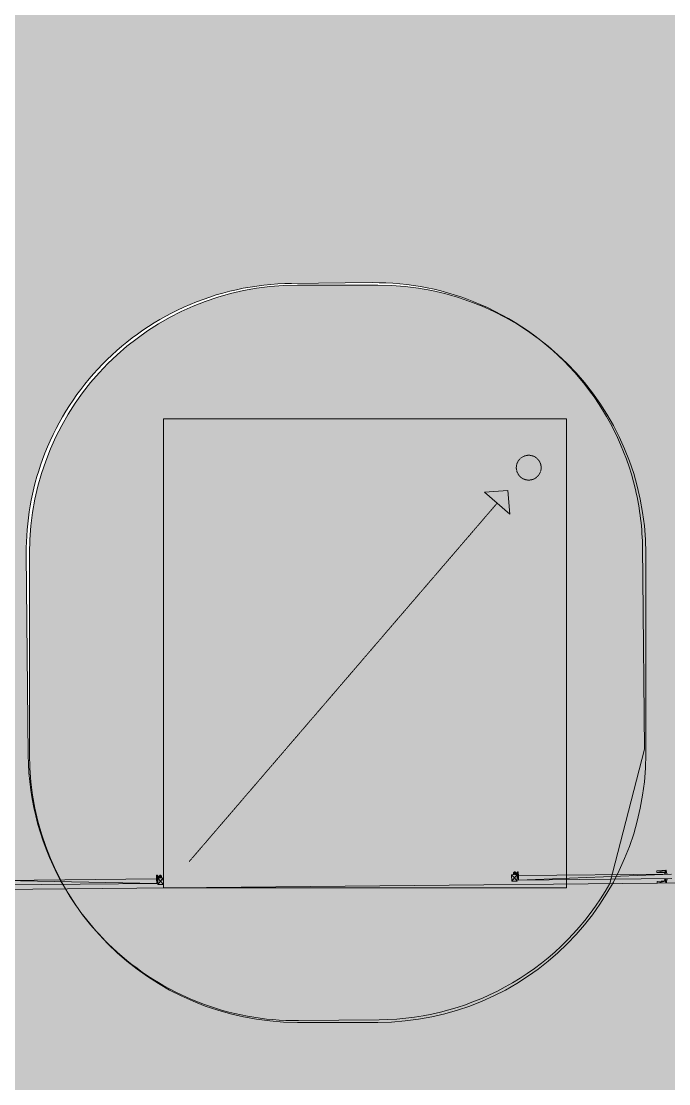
# Model space of a CAD drawing. Header units: millimetres. Extents: x 141848 to 1648660, y -465012 to -151356.
# Drawn here: x 162700 to 167533, y -273386 to -265459 of the extents above; entities that cross this region are included whole.
import ezdxf

# ---------------------------------------------------------------- set-up
doc = ezdxf.new("R2010")
doc.units = ezdxf.units.MM
doc.header["$MEASUREMENT"] = 0
doc.linetypes.add('HIDDEN', pattern=[0.375, 0.25, -0.125])
doc.layers.add('Divers - Dessin général', color=7, linetype='Continuous')
doc.layers.add('Sols_ Dalles', color=7, linetype='Continuous')

# ---------------------------------------------------------------- blocks, each defined once
blk = doc.blocks.new('Dalle_15_2', base_point=(163760.7, -271924.3))
at = {"linetype": 'Continuous', "lineweight": 0, "true_color": 0xbebebe}
blk.add_hatch(color=9, dxfattribs=at).paths.add_polyline_path([(163760.7, -271924.3), (166769.4, -271924.3), (166769.4, -268424.2), (163760.7, -268424.2)])
at = {"color": 7, "linetype": 'Continuous', "lineweight": 5, "flags": 128}
blk.add_lwpolyline([(163760.7, -271924.3), (166769.4, -271924.3), (166769.4, -268424.2), (163760.7, -268424.2)], close=True, dxfattribs=at)
blk = doc.blocks.new('Ligne_8_2', base_point=(163953.8, -271727.5))
at = {"linetype": 'Continuous', "lineweight": 5, "true_color": 0x990000}
blk.add_hatch(color=14, dxfattribs=at).paths.add_polyline_path([(166332.7, -268960.3), (166156.4, -268973.6), (166346, -269136.6)])
at = {"color": 14, "linetype": 'Continuous', "lineweight": 5, "true_color": 0x990000}
for p, q in [((166332.7, -268960.3), (166156.4, -268973.6)), ((166346, -269136.6), (166156.4, -268973.6)), ((166332.7, -268960.3), (166346, -269136.6))]:
    blk.add_line(p, q, dxfattribs=at)
at = {"color": 12, "linetype": 'HIDDEN', "lineweight": 5, "true_color": 0xcc0000}
blk.add_line((163953.8, -271727.5), (166251.2, -269055.1), dxfattribs=at)

msp = doc.modelspace()

# ---------------------------------------------------------------- hatches: boundary and pattern name
at = {"linetype": 'Continuous', "lineweight": 0, "true_color": 0x6f6f6f}
h = msp.add_hatch(color=8, dxfattribs=at)
h.paths.add_polyline_path([(141848.442, -275935.042), (141848.442, -295062.571), (269220.821, -293826.868), (269220.821, -270902.734), (268763.049, -270902.734), (254213.6, -271040.575), (254213.6, -163437.635), (153156.2, -163437.635), (153156.2, -271040.575), (153182.962, -271040.57), (153183.146, -272000.514, -0.40942736), (149183.681, -275935.042)])
h.paths.add_polyline_path([(158435.584, -260639.953), (155145.584, -260639.953), (155145.584, -248364.953), (155145.584, -243089.974), (155145.584, -242189.974), (158435.584, -242189.974)], flags=0)
h.paths.add_polyline_path([(196775.042, -260810.571), (196775.042, -222495.57), (186955.542, -222495.57), (186955.542, -218295.57), (196754.55, -218295.57), (196754.55, -208495.57), (196754.55, -204495.57), (193355.542, -204495.57), (193355.542, -201780.57), (193355.542, -195161.535), (195576.034, -195161.535), (195576.034, -189810.571), (217850.068, -189810.571), (217850.068, -262266.885), (245610.045, -262266.885), (245610.045, -253395.571), (245626.034, -253395.571), (246426.034, -253395.571), (247826.034, -253395.571), (247826.034, -248005.571), (247826.034, -246605.571), (245626.034, -246605.571), (245610.045, -246605.571), (245610.045, -171995.57), (212806.28, -171995.57), (161503.433, -171995.57), (161503.433, -193810.571), (161503.433, -230015.57), (161503.433, -260810.571)], flags=0)
h.paths.add_polyline_path([(162737.042, -269433.913, -0.09031866), (162858.773, -268727.623, -0.20144873), (163912.639, -267592.74, -0.10421145), (164718.006, -267415.055), (165317.979, -267409.371, -0.10404461), (166125.354, -267571.244, -0.23825546), (167284.257, -268953.318, -0.05518862), (167336.836, -269390.334), (167338.931, -269611.438), (167351.046, -270890.267), (167092.583, -271892.761, -0.26794919), (165370.083, -272909.124), (164770.11, -272914.808, -0.19371746), (163379.252, -272370.185, -0.07056876), (163028.663, -271931.262, -0.1316525), (162751.253, -270933.845)], flags=0)
h.paths.add_polyline_path([(173316.986, -273599.031), (173316.986, -273452.052), (173330.488, -267377.824, -0.3805567), (175316.986, -265609.826), (175394.714, -265609.826), (175394.714, -270609.826), (190394.714, -270609.826), (190394.714, -265609.826), (195356.191, -265609.826, -0.41421356), (196856.191, -267109.826), (196856.191, -273660.699, -0.34550161), (195137.285, -275433.432), (175327.752, -275599.002, -0.4157911)], flags=0)
h.paths.add_polyline_path([(205510.093, -271504.083, -0.13447393), (205230.948, -270484.937), (205230.948, -268984.937, -0.41421356), (207230.948, -266984.937), (207830.948, -266984.937, -0.41421356), (209830.948, -268984.937), (209830.948, -270484.937, -0.12882035), (209574.03, -271465.581, -0.27093629), (207830.948, -272484.937), (207230.948, -272484.937, -0.26498)], flags=0)
h.paths.add_polyline_path([(217862.687, -273329.325), (217869.949, -267730.336, -0.09856151), (218100.718, -266943.721), (218117.681, -266951.545, -0.258849), (219955.479, -265605.827), (219953.141, -265587.294), (220637.569, -265587.294), (220637.569, -265687.294), (220637.569, -270687.294), (250537.569, -270687.294), (250537.569, -265687.294), (252208.004, -265687.294), (254186.294, -265687.294), (254186.294, -267687.294), (254186.294, -271062.255, 0.00134576), (254186.323, -271073.021), (254197.209, -273095.233, -0.41421356), (252208.004, -275105.97), (243484.534, -275105.97, -0.00518896), (243431.438, -275116.103), (235447.992, -275196.191), (220071.012, -275253.24, -0.38655333), (217873.089, -273475.385, -0.02518922)], flags=0)
at = {"layer": 'Sols_ Dalles', "linetype": 'Continuous', "lineweight": 0, "true_color": 0x2e271c}
h = msp.add_hatch(color=250, dxfattribs=at)
h.paths.add_polyline_path([(164760.681, -272927.623), (165360.681, -272927.623, 0.41421356), (167360.681, -270927.623), (167360.681, -269427.623, 0.41421356), (165360.681, -267427.623), (164760.681, -267427.623, 0.41421356), (162760.681, -269427.623), (162760.681, -270927.623, 0.41421356)])
h.paths.add_polyline_path([(163760.681, -268424.198), (166769.358, -268424.198), (166769.358, -271924.327), (163760.681, -271924.327)], flags=0)

# ---------------------------------------------------------------- linework, layer by layer
at = {"color": 7, "linetype": 'Continuous', "lineweight": 20}
for p, q in [((167513.322, -271791.081), (167443.362, -271797.291)), ((167513.357, -271791.11), (167443.362, -271797.291)), ((167513.357, -271791.11), (167443.397, -271797.313)), ((167443.438, -271797.363), (167513.357, -271791.11)), ((167513.37, -271791.178), (167443.438, -271797.363)), ((167513.347, -271791.286), (167443.438, -271797.363)), ((167443.479, -271797.444), (167513.347, -271791.286)), ((167513.302, -271791.432), (167443.479, -271797.444)), ((167513.302, -271791.432), (167443.521, -271797.554)), ((167443.569, -271797.692), (167513.302, -271791.432)), ((167513.234, -271791.618), (167443.569, -271797.692)), ((167513.132, -271791.842), (167443.569, -271797.692)), ((167513.132, -271791.842), (167443.611, -271797.86)), ((167444.14, -271808.904), (167513.132, -271791.842)), ((167502.986, -271806.675), (167513.132, -271791.842)), ((167505.576, -271821.912), (167513.132, -271791.842)), ((167513.132, -271791.842), (167513.234, -271791.618)), ((167517.429, -271821.799), (167513.132, -271791.842)), ((167513.132, -271791.842), (167517.557, -271821.798)), ((167513.234, -271791.618), (167513.302, -271791.432)), ((167517.563, -271821.798), (167513.234, -271791.618)), ((167513.234, -271791.618), (167517.656, -271821.797)), ((167513.302, -271791.432), (167513.347, -271791.286)), ((167513.302, -271791.432), (167517.725, -271821.797)), ((167517.662, -271821.797), (167513.302, -271791.432)), ((167513.357, -271791.11), (167513.322, -271791.081)), ((167513.347, -271791.286), (167513.37, -271791.178)), ((167517.725, -271821.797), (167513.347, -271791.286)), ((167513.37, -271791.178), (167513.357, -271791.11)), ((167517.76, -271821.796), (167513.37, -271791.178)), ((167517.725, -271821.797), (167513.37, -271791.178)), ((163710.049, -271857.87), (162565.907, -271868.71)), ((162565.907, -271868.71), (163710.371, -271891.838)), ((163715.599, -271830.641), (163709.792, -271830.696)), ((163709.792, -271830.696), (163709.793, -271830.867)), ((163709.793, -271830.867), (163715.599, -271830.641)), ((163715.601, -271830.812), (163709.793, -271830.867)), ((163709.793, -271830.867), (163709.795, -271831.103)), ((163709.795, -271831.103), (163715.601, -271830.812)), ((163715.603, -271831.048), (163709.795, -271831.103)), ((163709.795, -271831.103), (163709.798, -271831.404)), ((163709.798, -271831.404), (163715.603, -271831.048)), ((163715.606, -271831.349), (163709.798, -271831.404)), ((163709.798, -271831.404), (163709.802, -271831.764)), ((163709.802, -271831.764), (163715.606, -271831.349)), ((163715.61, -271831.709), (163709.802, -271831.764)), ((163709.802, -271831.764), (163709.806, -271832.178)), ((163709.806, -271832.178), (163715.61, -271831.709)), ((163715.613, -271832.123), (163709.806, -271832.178)), ((163715.618, -271832.588), (163709.806, -271832.178)), ((163709.806, -271832.178), (163709.81, -271832.643)), ((163715.618, -271832.588), (163709.81, -271832.643)), ((163715.623, -271833.096), (163709.81, -271832.643)), ((163709.81, -271832.643), (163709.815, -271833.151)), ((163715.623, -271833.096), (163709.815, -271833.151)), ((163715.628, -271833.642), (163709.815, -271833.151)), ((163709.815, -271833.151), (163709.82, -271833.697)), ((163715.628, -271833.642), (163709.82, -271833.697)), ((163715.633, -271834.218), (163709.82, -271833.697)), ((163709.82, -271833.697), (163709.825, -271834.273)), ((163715.633, -271834.218), (163709.825, -271834.273)), ((163715.639, -271834.818), (163709.825, -271834.273)), ((163709.825, -271834.273), (163709.831, -271834.873)), ((163715.639, -271834.818), (163709.831, -271834.873)), ((163715.645, -271835.433), (163709.831, -271834.873)), ((163709.831, -271834.873), (163709.837, -271835.488)), ((163715.645, -271835.433), (163709.837, -271835.488)), ((163715.651, -271836.056), (163709.837, -271835.488)), ((163709.837, -271835.488), (163709.843, -271836.111)), ((163715.651, -271836.056), (163709.843, -271836.111)), ((163716.05, -271878.196), (163709.843, -271836.111)), ((163709.843, -271836.111), (163710.049, -271857.87)), ((163716.05, -271878.196), (163710.049, -271857.87)), ((163710.371, -271891.838), (163710.049, -271857.87)), ((163715.601, -271830.812), (163715.599, -271830.641)), ((163715.603, -271831.048), (163715.601, -271830.812)), ((163715.606, -271831.349), (163715.603, -271831.048)), ((163715.61, -271831.709), (163715.606, -271831.349)), ((163715.613, -271832.123), (163715.61, -271831.709)), ((163715.618, -271832.588), (163715.613, -271832.123)), ((163715.623, -271833.096), (163715.618, -271832.588)), ((163715.628, -271833.642), (163715.623, -271833.096)), ((163715.633, -271834.218), (163715.628, -271833.642)), ((163715.639, -271834.818), (163715.633, -271834.218)), ((163715.645, -271835.433), (163715.639, -271834.818)), ((163715.651, -271836.056), (163715.645, -271835.433)), ((163716.05, -271878.196), (163715.651, -271836.056)), ((163728.629, -271837.312), (163715.664, -271837.435)), ((163715.665, -271837.55), (163728.618, -271837.342)), ((163728.588, -271837.428), (163715.665, -271837.55)), ((163715.668, -271837.89), (163728.558, -271837.516)), ((163728.471, -271837.769), (163715.668, -271837.89)), ((163715.673, -271838.429), (163728.422, -271837.914)), ((163728.342, -271838.309), (163715.673, -271838.429)), ((163728.29, -271838.819), (163715.673, -271838.429)), ((163728.27, -271839.014), (163715.68, -271839.133)), ((163728.209, -271839.604), (163715.68, -271839.133)), ((163728.185, -271839.834), (163715.688, -271839.952)), ((163728.121, -271840.462), (163715.688, -271839.952)), ((163728.094, -271840.714), (163715.696, -271840.832)), ((163728.1, -271841.34), (163715.696, -271840.832)), ((163715.704, -271841.711), (163728.103, -271841.593)), ((163728.108, -271842.176), (163715.704, -271841.711)), ((163715.712, -271842.53), (163728.111, -271842.412)), ((163728.115, -271842.913), (163715.712, -271842.53)), ((163715.719, -271843.233), (163728.117, -271843.116)), ((163728.119, -271843.271), (163715.724, -271843.773)), ((163715.724, -271843.773), (163728.122, -271843.656)), ((163728.123, -271843.753), (163715.727, -271844.112)), ((163715.727, -271844.112), (163728.126, -271843.995)), ((163728.126, -271844.028), (163715.728, -271844.228)), ((163715.728, -271844.228), (163728.127, -271844.111)), ((163759.983, -271850.603), (163719.328, -271850.988)), ((163739.881, -271874.573), (163719.328, -271850.988)), ((163719.328, -271850.988), (163719.779, -271898.543)), ((163733.298, -271837.919), (163728.094, -271840.714)), ((163728.366, -271838.074), (163728.094, -271840.714)), ((163736.561, -271845.535), (163728.094, -271840.714)), ((163728.094, -271840.714), (163728.191, -271850.904)), ((163733.052, -271842.822), (163728.094, -271840.714)), ((163745.518, -271840.549), (163728.191, -271850.904)), ((163736.561, -271845.535), (163728.191, -271850.904)), ((163729.214, -271835.608), (163728.366, -271838.074)), ((163733.298, -271837.919), (163728.366, -271838.074)), ((163742.898, -271833.367), (163729.214, -271835.608)), ((163730.578, -271833.484), (163729.214, -271835.608)), ((163744.303, -271835.465), (163729.214, -271835.608)), ((163733.298, -271837.919), (163729.214, -271835.608)), ((163737.051, -271835.728), (163729.214, -271835.608)), ((163741.078, -271831.765), (163730.578, -271833.484)), ((163732.367, -271831.847), (163730.578, -271833.484)), ((163742.898, -271833.367), (163730.578, -271833.484)), ((163738.968, -271830.767), (163732.367, -271831.847)), ((163734.458, -271830.81), (163732.367, -271831.847)), ((163741.078, -271831.765), (163732.367, -271831.847)), ((163733.298, -271837.919), (163733.052, -271842.822)), ((163734.807, -271842.009), (163733.052, -271842.822)), ((163735.182, -271842.568), (163733.052, -271842.822)), ((163736.832, -271843.349), (163733.052, -271842.822)), ((163733.052, -271842.822), (163736.561, -271845.535)), ((163735.667, -271842.996), (163733.052, -271842.822)), ((163737.051, -271835.728), (163733.298, -271837.919)), ((163733.298, -271837.919), (163736.78, -271837.914)), ((163734.807, -271842.009), (163733.298, -271837.919)), ((163734.483, -271840.654), (163733.298, -271837.919)), ((163734.555, -271839.95), (163733.298, -271837.919)), ((163734.781, -271839.292), (163733.298, -271837.919)), ((163735.146, -271838.725), (163733.298, -271837.919)), ((163735.622, -271838.289), (163733.298, -271837.919)), ((163736.18, -271838.012), (163733.298, -271837.919)), ((163736.71, -271830.441), (163734.458, -271830.81)), ((163738.968, -271830.767), (163734.458, -271830.81)), ((163739.044, -271839.907), (163734.483, -271840.654)), ((163734.483, -271840.654), (163734.555, -271839.95)), ((163739.129, -271840.61), (163734.483, -271840.654)), ((163734.569, -271841.356), (163734.483, -271840.654)), ((163738.805, -271839.254), (163734.555, -271839.95)), ((163734.555, -271839.95), (163734.781, -271839.292)), ((163739.044, -271839.907), (163734.555, -271839.95)), ((163739.129, -271840.61), (163734.569, -271841.356)), ((163739.057, -271841.313), (163734.569, -271841.356)), ((163734.807, -271842.009), (163734.569, -271841.356)), ((163738.431, -271838.694), (163734.781, -271839.292)), ((163734.781, -271839.292), (163735.146, -271838.725)), ((163738.805, -271839.254), (163734.781, -271839.292)), ((163739.057, -271841.313), (163734.807, -271842.009)), ((163738.831, -271841.971), (163734.807, -271842.009)), ((163735.182, -271842.568), (163734.807, -271842.009)), ((163737.945, -271838.267), (163735.146, -271838.725)), ((163735.146, -271838.725), (163735.622, -271838.289)), ((163738.431, -271838.694), (163735.146, -271838.725)), ((163738.831, -271841.971), (163735.182, -271842.568)), ((163738.467, -271842.537), (163735.182, -271842.568)), ((163735.667, -271842.996), (163735.182, -271842.568)), ((163737.382, -271838.001), (163735.622, -271838.289)), ((163735.622, -271838.289), (163736.18, -271838.012)), ((163737.945, -271838.267), (163735.622, -271838.289)), ((163738.467, -271842.537), (163735.667, -271842.996)), ((163737.99, -271842.974), (163735.667, -271842.996)), ((163737.432, -271843.251), (163735.667, -271842.996)), ((163736.23, -271843.262), (163735.667, -271842.996)), ((163736.18, -271838.012), (163736.78, -271837.914)), ((163737.382, -271838.001), (163736.18, -271838.012)), ((163737.432, -271843.251), (163736.23, -271843.262)), ((163736.832, -271843.349), (163736.23, -271843.262)), ((163745.518, -271840.549), (163736.561, -271845.535)), ((163736.561, -271845.535), (163740.315, -271843.344)), ((163736.561, -271845.535), (163736.832, -271843.349)), ((163738.968, -271830.767), (163736.71, -271830.441)), ((163737.051, -271835.728), (163736.78, -271837.914)), ((163736.78, -271837.914), (163737.382, -271838.001)), ((163737.432, -271843.251), (163736.832, -271843.349)), ((163736.832, -271843.349), (163740.315, -271843.344)), ((163744.303, -271835.465), (163737.051, -271835.728)), ((163740.56, -271838.441), (163737.051, -271835.728)), ((163737.051, -271835.728), (163737.945, -271838.267)), ((163737.051, -271835.728), (163737.382, -271838.001)), ((163745.196, -271837.915), (163737.051, -271835.728)), ((163737.382, -271838.001), (163737.945, -271838.267)), ((163737.99, -271842.974), (163737.432, -271843.251)), ((163740.315, -271843.344), (163737.432, -271843.251)), ((163740.56, -271838.441), (163737.945, -271838.267)), ((163737.945, -271838.267), (163738.431, -271838.694)), ((163738.467, -271842.537), (163737.99, -271842.974)), ((163740.315, -271843.344), (163737.99, -271842.974)), ((163740.56, -271838.441), (163738.431, -271838.694)), ((163738.431, -271838.694), (163738.805, -271839.254)), ((163738.831, -271841.971), (163738.467, -271842.537)), ((163740.315, -271843.344), (163738.467, -271842.537)), ((163740.56, -271838.441), (163738.805, -271839.254)), ((163738.805, -271839.254), (163739.044, -271839.907)), ((163740.56, -271838.441), (163738.831, -271841.971)), ((163739.057, -271841.313), (163738.831, -271841.971)), ((163740.315, -271843.344), (163738.831, -271841.971)), ((163741.078, -271831.765), (163738.968, -271830.767)), ((163740.56, -271838.441), (163739.044, -271839.907)), ((163739.044, -271839.907), (163739.129, -271840.61)), ((163740.56, -271838.441), (163739.057, -271841.313)), ((163739.129, -271840.61), (163739.057, -271841.313)), ((163740.56, -271838.441), (163739.129, -271840.61)), ((163739.881, -271874.573), (163759.983, -271850.603)), ((163740.315, -271843.344), (163740.56, -271838.441)), ((163745.518, -271840.549), (163740.315, -271843.344)), ((163745.196, -271837.915), (163740.56, -271838.441)), ((163745.518, -271840.549), (163740.56, -271838.441)), ((163742.898, -271833.367), (163741.078, -271831.765)), ((163744.303, -271835.465), (163742.898, -271833.367)), ((163745.196, -271837.915), (163744.303, -271835.465)), ((163745.518, -271840.549), (163745.196, -271837.915)), ((163745.614, -271850.739), (163745.518, -271840.549)), ((163760.433, -271898.158), (163759.983, -271850.603)), ((166359.866, -271825.972), (166400.521, -271825.587)), ((166380.419, -271849.557), (166359.866, -271825.972)), ((166360.317, -271873.526), (166359.866, -271825.972)), ((166360.317, -271873.526), (166380.419, -271849.557)), ((166374.138, -271815.646), (166374.41, -271813.006)), ((166374.138, -271815.646), (166379.055, -271813.444)), ((166374.138, -271815.646), (166391.658, -271825.671)), ((166374.235, -271825.836), (166374.138, -271815.646)), ((166374.138, -271815.646), (166383.188, -271820.461)), ((166374.138, -271815.646), (166379.393, -271818.342)), ((166374.41, -271813.006), (166375.257, -271810.539)), ((166374.41, -271813.006), (166382.512, -271810.665)), ((166374.41, -271813.006), (166379.055, -271813.444)), ((166375.257, -271810.539), (166376.621, -271808.416)), ((166375.257, -271810.539), (166390.346, -271810.396)), ((166375.257, -271810.539), (166382.512, -271810.665)), ((166376.621, -271808.416), (166378.411, -271806.779)), ((166376.621, -271808.416), (166388.941, -271808.299)), ((166376.621, -271808.416), (166390.346, -271810.396)), ((166378.411, -271806.779), (166380.502, -271805.741)), ((166378.411, -271806.779), (166387.122, -271806.696)), ((166378.411, -271806.779), (166388.941, -271808.299)), ((166379.055, -271813.444), (166382.512, -271810.665)), ((166379.055, -271813.444), (166381.666, -271813.221)), ((166379.393, -271818.342), (166379.055, -271813.444)), ((166379.055, -271813.444), (166380.851, -271816.941)), ((166379.055, -271813.444), (166380.613, -271816.287)), ((166379.055, -271813.444), (166380.527, -271815.585)), ((166379.055, -271813.444), (166380.599, -271814.881)), ((166379.055, -271813.444), (166380.825, -271814.223)), ((166379.055, -271813.444), (166381.189, -271813.657)), ((166379.393, -271818.342), (166380.851, -271816.941)), ((166379.393, -271818.342), (166381.225, -271817.5)), ((166379.393, -271818.342), (166381.711, -271817.927)), ((166379.393, -271818.342), (166382.274, -271818.194)), ((166382.876, -271818.28), (166379.393, -271818.342)), ((166383.188, -271820.461), (166379.393, -271818.342)), ((166380.419, -271849.557), (166400.521, -271825.587)), ((166380.419, -271849.557), (166400.972, -271873.141)), ((166380.502, -271805.741), (166382.753, -271805.373)), ((166380.502, -271805.741), (166385.011, -271805.699)), ((166380.502, -271805.741), (166387.122, -271806.696)), ((166380.599, -271814.881), (166380.527, -271815.585)), ((166380.527, -271815.585), (166385.173, -271815.541)), ((166380.527, -271815.585), (166385.101, -271816.245)), ((166380.527, -271815.585), (166380.613, -271816.287)), ((166380.825, -271814.223), (166380.599, -271814.881)), ((166380.599, -271814.881), (166385.087, -271814.839)), ((166380.599, -271814.881), (166385.173, -271815.541)), ((166380.613, -271816.287), (166385.101, -271816.245)), ((166380.613, -271816.287), (166384.875, -271816.903)), ((166380.613, -271816.287), (166380.851, -271816.941)), ((166381.189, -271813.657), (166380.825, -271814.223)), ((166380.825, -271814.223), (166384.849, -271814.185)), ((166380.825, -271814.223), (166385.087, -271814.839)), ((166380.851, -271816.941), (166384.875, -271816.903)), ((166380.851, -271816.941), (166384.511, -271817.469)), ((166380.851, -271816.941), (166381.225, -271817.5)), ((166381.666, -271813.221), (166381.189, -271813.657)), ((166381.189, -271813.657), (166384.474, -271813.626)), ((166381.189, -271813.657), (166384.849, -271814.185)), ((166381.225, -271817.5), (166384.511, -271817.469)), ((166381.225, -271817.5), (166384.034, -271817.905)), ((166381.225, -271817.5), (166381.711, -271817.927)), ((166382.512, -271810.665), (166381.666, -271813.221)), ((166382.224, -271812.944), (166381.666, -271813.221)), ((166381.666, -271813.221), (166383.989, -271813.199)), ((166381.666, -271813.221), (166384.474, -271813.626)), ((166381.711, -271817.927), (166384.034, -271817.905)), ((166381.711, -271817.927), (166382.274, -271818.194)), ((166382.512, -271810.665), (166382.224, -271812.944)), ((166382.824, -271812.846), (166382.224, -271812.944)), ((166382.224, -271812.944), (166383.426, -271812.932)), ((166382.224, -271812.944), (166383.989, -271813.199)), ((166382.274, -271818.194), (166384.034, -271817.905)), ((166382.274, -271818.194), (166383.476, -271818.182)), ((166382.274, -271818.194), (166382.876, -271818.28)), ((166382.512, -271810.665), (166390.346, -271810.396)), ((166382.512, -271810.665), (166382.824, -271812.846)), ((166382.512, -271810.665), (166386.306, -271812.784)), ((166382.753, -271805.373), (166385.011, -271805.699)), ((166386.306, -271812.784), (166382.824, -271812.846)), ((166383.426, -271812.932), (166382.824, -271812.846)), ((166382.876, -271818.28), (166386.645, -271817.682)), ((166382.876, -271818.28), (166383.476, -271818.182)), ((166383.188, -271820.461), (166382.876, -271818.28)), ((166383.188, -271820.461), (166391.562, -271815.48)), ((166386.645, -271817.682), (166383.188, -271820.461)), ((166383.188, -271820.461), (166391.658, -271825.671)), ((166383.426, -271812.932), (166386.306, -271812.784)), ((166383.989, -271813.199), (166383.426, -271812.932)), ((166383.476, -271818.182), (166384.034, -271817.905)), ((166383.989, -271813.199), (166386.306, -271812.784)), ((166384.474, -271813.626), (166383.989, -271813.199)), ((166384.034, -271817.905), (166384.511, -271817.469)), ((166384.034, -271817.905), (166386.645, -271817.682)), ((166384.474, -271813.626), (166386.306, -271812.784)), ((166384.849, -271814.185), (166384.474, -271813.626)), ((166384.511, -271817.469), (166384.875, -271816.903)), ((166384.511, -271817.469), (166386.645, -271817.682)), ((166384.849, -271814.185), (166386.306, -271812.784)), ((166385.087, -271814.839), (166384.849, -271814.185)), ((166384.875, -271816.903), (166386.306, -271812.784)), ((166384.875, -271816.903), (166385.101, -271816.245)), ((166384.875, -271816.903), (166386.645, -271817.682)), ((166385.011, -271805.699), (166387.122, -271806.696)), ((166385.087, -271814.839), (166386.306, -271812.784)), ((166385.173, -271815.541), (166385.087, -271814.839)), ((166385.101, -271816.245), (166385.173, -271815.541)), ((166385.173, -271815.541), (166386.306, -271812.784)), ((166386.306, -271812.784), (166390.346, -271810.396)), ((166386.306, -271812.784), (166386.645, -271817.682)), ((166386.306, -271812.784), (166391.562, -271815.48)), ((166386.306, -271812.784), (166391.24, -271812.846)), ((166386.645, -271817.682), (166391.562, -271815.48)), ((166387.122, -271806.696), (166388.941, -271808.299)), ((166388.941, -271808.299), (166390.346, -271810.396)), ((166390.346, -271810.396), (166391.24, -271812.846)), ((166390.963, -271812.089), (166403.928, -271811.966)), ((166403.929, -271812.082), (166390.974, -271812.119)), ((166391.006, -271812.204), (166403.929, -271812.082)), ((166403.932, -271812.421), (166391.038, -271812.292)), ((166391.129, -271812.543), (166403.932, -271812.421)), ((166403.937, -271812.961), (166391.182, -271812.687)), ((166391.24, -271812.846), (166391.562, -271815.48)), ((166391.268, -271813.081), (166403.937, -271812.961)), ((166391.331, -271813.59), (166403.937, -271812.961)), ((166391.354, -271813.784), (166403.944, -271813.665)), ((166391.426, -271814.372), (166403.944, -271813.665)), ((166391.454, -271814.602), (166403.952, -271814.484)), ((166391.531, -271815.229), (166403.952, -271814.484)), ((166391.562, -271815.48), (166403.96, -271815.363)), ((166391.562, -271815.48), (166391.658, -271825.671)), ((166391.568, -271816.106), (166403.96, -271815.363)), ((166403.969, -271816.242), (166391.57, -271816.36)), ((166391.576, -271816.942), (166403.969, -271816.242)), ((166403.976, -271817.061), (166391.578, -271817.179)), ((166391.583, -271817.68), (166403.976, -271817.061)), ((166403.983, -271817.765), (166391.584, -271817.882)), ((166391.586, -271818.038), (166403.988, -271818.305)), ((166403.988, -271818.305), (166391.59, -271818.422)), ((166391.591, -271818.52), (166403.991, -271818.644)), ((166403.991, -271818.644), (166391.593, -271818.761)), ((166391.593, -271818.794), (166403.992, -271818.76)), ((166403.992, -271818.76), (166391.594, -271818.877)), ((166400.521, -271825.587), (166400.972, -271873.141)), ((166403.864, -271805.173), (166409.671, -271805.118)), ((166409.673, -271805.288), (166403.864, -271805.173)), ((166403.865, -271805.343), (166403.864, -271805.173)), ((166403.865, -271805.343), (166409.673, -271805.288)), ((166409.675, -271805.525), (166403.865, -271805.343)), ((166403.868, -271805.58), (166403.865, -271805.343)), ((166403.868, -271805.58), (166409.675, -271805.525)), ((166409.678, -271805.825), (166403.868, -271805.58)), ((166403.87, -271805.88), (166403.868, -271805.58)), ((166403.87, -271805.88), (166409.678, -271805.825)), ((166409.682, -271806.185), (166403.87, -271805.88)), ((166403.874, -271806.24), (166403.87, -271805.88)), ((166403.874, -271806.24), (166409.682, -271806.185)), ((166409.686, -271806.599), (166403.874, -271806.24)), ((166403.878, -271806.654), (166403.874, -271806.24)), ((166403.878, -271806.654), (166409.686, -271806.599)), ((166403.882, -271807.119), (166403.878, -271806.654)), ((166403.882, -271807.119), (166409.686, -271806.599)), ((166403.882, -271807.119), (166409.69, -271807.064)), ((166403.887, -271807.627), (166403.882, -271807.119)), ((166403.887, -271807.627), (166409.69, -271807.064)), ((166403.887, -271807.627), (166409.695, -271807.572)), ((166403.892, -271808.173), (166403.887, -271807.627)), ((166403.892, -271808.173), (166409.695, -271807.572)), ((166403.892, -271808.173), (166409.7, -271808.118)), ((166403.898, -271808.75), (166403.892, -271808.173)), ((166403.898, -271808.75), (166409.7, -271808.118)), ((166403.898, -271808.75), (166409.705, -271808.695)), ((166403.903, -271809.349), (166403.898, -271808.75)), ((166403.903, -271809.349), (166409.705, -271808.695)), ((166403.903, -271809.349), (166409.711, -271809.294)), ((166403.909, -271809.965), (166403.903, -271809.349)), ((166403.909, -271809.965), (166409.711, -271809.294)), ((166403.909, -271809.965), (166409.717, -271809.91)), ((166403.915, -271810.588), (166403.909, -271809.965)), ((166403.915, -271810.588), (166409.717, -271809.91)), ((166403.915, -271810.588), (166409.723, -271810.533)), ((166404.314, -271852.727), (166403.915, -271810.588)), ((166404.314, -271852.727), (166409.723, -271810.533)), ((166404.314, -271852.727), (166409.929, -271832.292)), ((166410.122, -271852.672), (166404.314, -271852.727)), ((166409.671, -271805.118), (166409.673, -271805.288)), ((166409.673, -271805.288), (166409.675, -271805.525)), ((166409.675, -271805.525), (166409.678, -271805.825)), ((166409.678, -271805.825), (166409.682, -271806.185)), ((166409.682, -271806.185), (166409.686, -271806.599)), ((166409.686, -271806.599), (166409.69, -271807.064)), ((166409.69, -271807.064), (166409.695, -271807.572)), ((166409.695, -271807.572), (166409.7, -271808.118)), ((166409.7, -271808.118), (166409.705, -271808.695)), ((166409.705, -271808.695), (166409.711, -271809.294)), ((166409.711, -271809.294), (166409.717, -271809.91)), ((166409.717, -271809.91), (166409.723, -271810.533)), ((166409.723, -271810.533), (166409.929, -271832.292)), ((166409.929, -271832.292), (167554.071, -271821.452)), ((166410.251, -271866.259), (166409.929, -271832.292)), ((167554.071, -271821.452), (166410.251, -271866.259)), ((167554.393, -271855.42), (166410.251, -271866.259)), ((167443.185, -271797.621), (167443.157, -271797.774)), ((167443.157, -271797.774), (167443.686, -271808.818)), ((167443.157, -271797.774), (167443.742, -271809.301)), ((167443.218, -271797.496), (167443.185, -271797.621)), ((167443.185, -271797.621), (167443.742, -271809.301)), ((167443.185, -271797.621), (167443.799, -271809.702)), ((167443.252, -271797.401), (167443.218, -271797.496)), ((167443.218, -271797.496), (167443.799, -271809.702)), ((167443.218, -271797.496), (167443.848, -271810.018)), ((167443.286, -271797.335), (167443.252, -271797.401)), ((167443.252, -271797.401), (167443.848, -271810.018)), ((167443.252, -271797.401), (167443.902, -271810.246)), ((167443.321, -271797.299), (167443.286, -271797.335)), ((167443.286, -271797.335), (167443.902, -271810.246)), ((167443.286, -271797.335), (167443.95, -271810.394)), ((167443.362, -271797.291), (167443.321, -271797.299)), ((167443.321, -271797.299), (167443.95, -271810.394)), ((167443.95, -271810.394), (167443.362, -271797.291)), ((167443.362, -271797.291), (167443.986, -271810.439)), ((167443.362, -271797.291), (167444.026, -271810.402)), ((167443.397, -271797.313), (167443.362, -271797.291)), ((167443.397, -271797.313), (167444.026, -271810.402)), ((167443.438, -271797.363), (167443.397, -271797.313)), ((167444.026, -271810.402), (167443.438, -271797.363)), ((167443.438, -271797.363), (167444.054, -271810.275)), ((167443.479, -271797.444), (167443.438, -271797.363)), ((167444.054, -271810.275), (167443.479, -271797.444)), ((167443.479, -271797.444), (167444.087, -271810.061)), ((167443.521, -271797.554), (167443.479, -271797.444)), ((167444.087, -271810.061), (167443.521, -271797.554)), ((167443.521, -271797.554), (167444.107, -271809.76)), ((167443.569, -271797.692), (167443.521, -271797.554)), ((167444.107, -271809.76), (167443.569, -271797.692)), ((167443.569, -271797.692), (167444.127, -271809.374)), ((167443.611, -271797.86), (167443.569, -271797.692)), ((167444.127, -271809.374), (167443.611, -271797.86)), ((167444.14, -271808.904), (167443.611, -271797.86)), ((167443.686, -271808.818), (167443.742, -271809.301)), ((167443.742, -271809.301), (167443.799, -271809.702)), ((167443.799, -271809.702), (167443.848, -271810.018)), ((167443.848, -271810.018), (167443.902, -271810.246)), ((167443.902, -271810.246), (167443.95, -271810.394)), ((167443.95, -271810.394), (167443.986, -271810.439)), ((167443.986, -271810.439), (167501.24, -271808.739)), ((167443.986, -271810.439), (167444.026, -271810.402)), ((167444.026, -271810.402), (167501.332, -271808.688)), ((167501.24, -271808.739), (167444.026, -271810.402)), ((167444.026, -271810.402), (167444.054, -271810.275)), ((167444.054, -271810.275), (167501.505, -271808.518)), ((167501.332, -271808.688), (167444.054, -271810.275)), ((167444.054, -271810.275), (167444.087, -271810.061)), ((167444.087, -271810.061), (167502.091, -271807.825)), ((167444.087, -271810.061), (167501.758, -271808.23)), ((167501.505, -271808.518), (167444.087, -271810.061)), ((167444.087, -271810.061), (167444.107, -271809.76)), ((167444.107, -271809.76), (167502.091, -271807.825)), ((167444.107, -271809.76), (167444.127, -271809.374)), ((167444.127, -271809.374), (167502.986, -271806.675)), ((167444.127, -271809.374), (167502.498, -271807.306)), ((167502.091, -271807.825), (167444.127, -271809.374)), ((167444.127, -271809.374), (167444.14, -271808.904)), ((167502.986, -271806.675), (167444.14, -271808.904)), ((167503.151, -271871.287), (167446.044, -271876.254)), ((167446.079, -271876.291), (167503.151, -271871.287)), ((167503.244, -271871.339), (167446.079, -271876.291)), ((167446.127, -271876.428), (167503.244, -271871.339)), ((167503.432, -271871.5), (167446.127, -271876.428)), ((167503.432, -271871.5), (167446.175, -271876.647)), ((167503.713, -271871.77), (167446.175, -271876.647)), ((167504.077, -271872.147), (167446.175, -271876.647)), ((167504.077, -271872.147), (167446.225, -271876.954)), ((167504.077, -271872.147), (167446.275, -271877.345)), ((167498.074, -271857.179), (167498.028, -271855.954)), ((167498.103, -271857.177), (167498.051, -271855.953)), ((167498.103, -271857.177), (167498.063, -271855.953)), ((167498.103, -271857.177), (167498.074, -271857.179)), ((167498.074, -271857.179), (167498.103, -271857.177)), ((167498.173, -271857.174), (167498.103, -271857.177)), ((167498.173, -271857.174), (167498.121, -271855.953)), ((167498.173, -271857.174), (167498.138, -271855.953)), ((167498.266, -271857.169), (167498.173, -271857.174)), ((167498.266, -271857.169), (167498.214, -271855.952)), ((167498.266, -271857.169), (167498.237, -271855.952)), ((167498.295, -271857.167), (167498.266, -271857.169)), ((167498.393, -271857.162), (167498.295, -271857.167)), ((167498.393, -271857.162), (167498.341, -271855.951)), ((167498.556, -271857.153), (167498.393, -271857.162)), ((167498.556, -271857.153), (167498.475, -271855.949)), ((167498.556, -271857.153), (167498.504, -271855.949)), ((167498.556, -271857.153), (167498.539, -271855.949)), ((167498.748, -271857.143), (167498.556, -271857.153)), ((167498.748, -271857.143), (167498.696, -271855.947)), ((167498.748, -271857.143), (167498.736, -271855.947)), ((167498.974, -271857.13), (167498.748, -271857.143)), ((167498.974, -271857.13), (167498.922, -271855.945)), ((167501.151, -271857.012), (167498.974, -271857.13)), ((167501.151, -271857.012), (167500.752, -271855.928)), ((167501.151, -271857.012), (167501.106, -271855.925)), ((167501.449, -271855.921), (167501.151, -271857.012)), ((167503.328, -271856.893), (167501.151, -271857.012)), ((167501.24, -271808.739), (167501.332, -271808.688)), ((167501.24, -271808.739), (167503.13, -271821.935)), ((167501.332, -271808.688), (167501.505, -271808.518)), ((167503.136, -271821.935), (167501.332, -271808.688)), ((167501.332, -271808.688), (167503.229, -271821.934)), ((167501.332, -271808.688), (167503.409, -271821.932)), ((167501.505, -271808.518), (167501.758, -271808.23)), ((167501.505, -271808.518), (167503.427, -271821.932)), ((167501.758, -271808.23), (167502.091, -271807.825)), ((167503.45, -271821.932), (167501.758, -271808.23)), ((167501.758, -271808.23), (167503.723, -271821.929)), ((167501.758, -271808.23), (167504.083, -271821.926)), ((167502.091, -271807.825), (167502.498, -271807.306)), ((167502.091, -271807.825), (167504.112, -271821.925)), ((167502.091, -271807.825), (167504.565, -271821.921)), ((167502.498, -271807.306), (167502.986, -271806.675)), ((167502.498, -271807.306), (167504.6, -271821.921)), ((167502.498, -271807.306), (167505.128, -271821.916)), ((167502.986, -271806.675), (167505.169, -271821.915)), ((167504.001, -271856.857), (167503.151, -271871.287)), ((167503.903, -271856.862), (167503.151, -271871.287)), ((167503.244, -271871.339), (167503.151, -271871.287)), ((167504.199, -271856.846), (167503.244, -271871.339)), ((167504.001, -271856.857), (167503.244, -271871.339)), ((167503.432, -271871.5), (167503.244, -271871.339)), ((167503.328, -271856.893), (167503.284, -271855.904)), ((167503.874, -271856.864), (167503.328, -271856.893)), ((167504.489, -271856.83), (167503.432, -271871.5)), ((167504.199, -271856.846), (167503.432, -271871.5)), ((167503.713, -271871.77), (167503.432, -271871.5)), ((167504.878, -271856.809), (167503.713, -271871.77)), ((167504.489, -271856.83), (167503.713, -271871.77)), ((167504.077, -271872.147), (167503.713, -271871.77)), ((167505.505, -271856.775), (167503.874, -271856.864)), ((167504.878, -271856.809), (167504.077, -271872.147)), ((167504.534, -271872.627), (167504.077, -271872.147)), ((167505.929, -271856.752), (167504.534, -271872.627)), ((167505.36, -271856.783), (167504.534, -271872.627)), ((167504.878, -271856.809), (167504.534, -271872.627)), ((167505.929, -271856.752), (167505.068, -271873.211)), ((167505.505, -271856.775), (167505.177, -271855.886)), ((167505.505, -271856.775), (167505.468, -271855.883)), ((167505.752, -271855.88), (167505.505, -271856.775)), ((167507.688, -271856.656), (167505.505, -271856.775)), ((167516.5, -271886.786), (167505.929, -271856.752)), ((167507.651, -271855.862), (167507.688, -271856.656)), ((167509.871, -271856.537), (167507.688, -271856.656)), ((167509.871, -271856.537), (167509.614, -271855.844)), ((167509.841, -271855.842), (167509.871, -271856.537)), ((167510.062, -271855.84), (167509.871, -271856.537)), ((167510.202, -271856.519), (167509.871, -271856.537)), ((167512.048, -271856.419), (167510.202, -271856.519)), ((167512.019, -271855.821), (167512.048, -271856.419)), ((167514.225, -271856.3), (167512.048, -271856.419)), ((167514.225, -271856.3), (167514.04, -271855.802)), ((167514.202, -271855.8), (167514.225, -271856.3)), ((167516.402, -271856.182), (167514.225, -271856.3)), ((167516.402, -271856.182), (167516.253, -271855.781)), ((167516.386, -271855.78), (167516.402, -271856.182)), ((167516.508, -271855.779), (167516.402, -271856.182)), ((167518.573, -271856.063), (167516.402, -271856.182)), ((167516.5, -271886.786), (167518.103, -271856.089)), ((167516.618, -271886.986), (167518.103, -271856.089)), ((167516.618, -271886.986), (167518.231, -271856.105)), ((167516.618, -271886.986), (167518.329, -271856.118)), ((167516.707, -271887.15), (167518.329, -271856.118)), ((167516.76, -271887.278), (167518.329, -271856.118)), ((167516.76, -271887.278), (167518.393, -271856.13)), ((167516.79, -271887.371), (167518.393, -271856.13)), ((167516.79, -271887.371), (167518.423, -271856.138)), ((167518.231, -271856.105), (167518.103, -271856.089)), ((167518.236, -271856.082), (167518.132, -271856.087)), ((167518.329, -271856.118), (167518.231, -271856.105)), ((167518.393, -271856.13), (167518.329, -271856.118)), ((167518.423, -271856.138), (167518.393, -271856.13)), ((167518.558, -271855.759), (167518.573, -271856.063)), ((167520.744, -271855.946), (167518.573, -271856.063)), ((167520.744, -271855.946), (167520.667, -271855.739)), ((167520.736, -271855.739), (167520.744, -271855.946)), ((167520.8, -271855.738), (167520.744, -271855.946)), ((167522.904, -271855.828), (167520.744, -271855.946)), ((167522.105, -271821.755), (167523.858, -271821.648)), ((167522.897, -271855.718), (167522.904, -271855.828)), ((167525.063, -271855.71), (167522.904, -271855.828)), ((167523.858, -271821.648), (167524.078, -271821.646)), ((167524.312, -271821.734), (167523.858, -271821.648)), ((167523.858, -271821.648), (167524.521, -271821.732)), ((167524.532, -271821.732), (167524.078, -271821.646)), ((167524.078, -271821.646), (167524.666, -271821.72)), ((167524.078, -271821.646), (167524.276, -271821.646)), ((167524.666, -271821.72), (167524.276, -271821.646)), ((167524.276, -271821.646), (167524.729, -271821.704)), ((167524.276, -271821.646), (167524.438, -271821.649)), ((167524.729, -271821.704), (167524.438, -271821.649)), ((167524.438, -271821.649), (167524.566, -271821.653)), ((167524.729, -271821.704), (167524.566, -271821.653)), ((167524.566, -271821.653), (167524.758, -271821.689)), ((167524.566, -271821.653), (167524.665, -271821.659)), ((167524.602, -271821.731), (167524.666, -271821.72)), ((167524.758, -271821.689), (167524.665, -271821.659)), ((167524.665, -271821.659), (167524.758, -271821.677)), ((167524.666, -271821.72), (167524.729, -271821.704)), ((167524.666, -271821.72), (167524.666, -271821.731)), ((167524.758, -271821.677), (167524.729, -271821.667)), ((167524.729, -271821.704), (167524.758, -271821.689)), ((167524.729, -271821.704), (167524.73, -271821.73)), ((167524.758, -271821.677), (167524.758, -271821.689)), ((167524.758, -271821.689), (167524.758, -271821.677)), ((167524.758, -271821.689), (167524.759, -271821.73)), ((167525.063, -271855.71), (167525.057, -271855.698)), ((167525.191, -271855.704), (167525.063, -271855.71)), ((167525.191, -271855.696), (167525.191, -271855.704)), ((167525.284, -271855.698), (167525.191, -271855.704)), ((167525.353, -271855.695), (167525.284, -271855.698)), ((162566.229, -271902.677), (163710.371, -271891.838)), ((163710.242, -271878.251), (163716.05, -271878.196)), ((163739.881, -271874.573), (163719.779, -271898.543)), ((163719.779, -271898.543), (163760.433, -271898.158)), ((163760.433, -271898.158), (163739.881, -271874.573)), ((166400.972, -271873.141), (166360.317, -271873.526)), ((167445.898, -271877.366), (167445.885, -271877.844)), ((167445.885, -271877.844), (167446.349, -271888.893)), ((167445.917, -271876.97), (167445.898, -271877.366)), ((167445.898, -271877.366), (167446.392, -271889.051)), ((167445.898, -271877.366), (167446.349, -271888.893)), ((167445.943, -271876.66), (167445.917, -271876.97)), ((167445.917, -271876.97), (167446.439, -271889.18)), ((167445.917, -271876.97), (167446.392, -271889.051)), ((167445.97, -271876.436), (167445.943, -271876.66)), ((167445.943, -271876.66), (167446.481, -271889.281)), ((167445.943, -271876.66), (167446.439, -271889.18)), ((167446.004, -271876.3), (167445.97, -271876.436)), ((167445.97, -271876.436), (167446.522, -271889.352)), ((167445.97, -271876.436), (167446.481, -271889.281)), ((167446.044, -271876.254), (167446.004, -271876.3)), ((167446.004, -271876.3), (167446.598, -271889.407)), ((167446.004, -271876.3), (167446.557, -271889.394)), ((167446.004, -271876.3), (167446.522, -271889.352)), ((167446.079, -271876.291), (167446.044, -271876.254)), ((167446.044, -271876.254), (167446.598, -271889.407)), ((167446.127, -271876.428), (167446.079, -271876.291)), ((167446.079, -271876.291), (167446.673, -271889.344)), ((167446.079, -271876.291), (167446.633, -271889.39)), ((167446.079, -271876.291), (167446.598, -271889.407)), ((167446.175, -271876.647), (167446.127, -271876.428)), ((167446.127, -271876.428), (167446.707, -271889.268)), ((167446.127, -271876.428), (167446.673, -271889.344)), ((167446.225, -271876.954), (167446.175, -271876.647)), ((167446.175, -271876.647), (167446.741, -271889.164)), ((167446.175, -271876.647), (167446.707, -271889.268)), ((167446.275, -271877.345), (167446.225, -271876.954)), ((167446.225, -271876.954), (167446.769, -271889.031)), ((167446.225, -271876.954), (167446.741, -271889.164)), ((167504.534, -271872.627), (167446.275, -271877.345)), ((167505.068, -271873.211), (167446.275, -271877.345)), ((167446.275, -271877.345), (167446.332, -271877.82)), ((167446.275, -271877.345), (167446.802, -271888.868)), ((167446.275, -271877.345), (167446.769, -271889.031)), ((167505.068, -271873.211), (167446.332, -271877.82)), ((167446.332, -271877.82), (167446.802, -271888.868)), ((167446.349, -271888.893), (167446.392, -271889.051)), ((167446.392, -271889.051), (167446.439, -271889.18)), ((167446.439, -271889.18), (167446.481, -271889.281)), ((167446.481, -271889.281), (167446.522, -271889.352)), ((167446.522, -271889.352), (167446.557, -271889.394)), ((167446.557, -271889.394), (167446.598, -271889.407)), ((167446.598, -271889.407), (167516.756, -271887.448)), ((167446.598, -271889.407), (167446.633, -271889.39)), ((167446.633, -271889.39), (167516.79, -271887.371)), ((167446.633, -271889.39), (167516.785, -271887.427)), ((167516.756, -271887.448), (167446.633, -271889.39)), ((167446.633, -271889.39), (167446.673, -271889.344)), ((167446.673, -271889.344), (167516.76, -271887.278)), ((167516.79, -271887.371), (167446.673, -271889.344)), ((167446.673, -271889.344), (167446.707, -271889.268)), ((167446.707, -271889.268), (167516.707, -271887.15)), ((167516.76, -271887.278), (167446.707, -271889.268)), ((167446.707, -271889.268), (167446.741, -271889.164)), ((167446.741, -271889.164), (167516.707, -271887.15)), ((167446.741, -271889.164), (167446.769, -271889.031)), ((167446.769, -271889.031), (167516.5, -271886.786)), ((167446.769, -271889.031), (167516.618, -271886.986)), ((167446.769, -271889.031), (167516.707, -271887.15)), ((167446.769, -271889.031), (167446.802, -271888.868)), ((167446.802, -271888.868), (167505.068, -271873.211)), ((167446.802, -271888.868), (167516.5, -271886.786)), ((167504.534, -271872.627), (167505.068, -271873.211)), ((167516.5, -271886.786), (167505.068, -271873.211)), ((167516.618, -271886.986), (167516.5, -271886.786)), ((167516.707, -271887.15), (167516.618, -271886.986)), ((167516.76, -271887.278), (167516.707, -271887.15)), ((167516.756, -271887.448), (167516.785, -271887.427)), ((167516.79, -271887.371), (167516.76, -271887.278)), ((167516.785, -271887.427), (167516.79, -271887.371))]:
    msp.add_line(p, q, dxfattribs=at)
at = {"color": 9, "linetype": 'Continuous', "lineweight": 5}
msp.add_lwpolyline([(162737.042, -269433.913), (162751.253, -270933.845, 0.1316525), (163028.663, -271931.262, 0.07056876), (163379.252, -272370.185, 0.19371746), (164770.11, -272914.808), (165370.083, -272909.124, 0.26794919), (167092.583, -271892.761), (167351.046, -270890.267), (167338.931, -269611.438), (167336.836, -269390.334, 0.05518862), (167284.257, -268953.318, 0.23825546), (166125.354, -267571.244, 0.10404461), (165317.979, -267409.371), (164718.006, -267415.055, 0.10421145), (163912.639, -267592.74, 0.20144873), (162858.773, -268727.623, 0.09031866)], format="xyb", close=True, dxfattribs=at)
at = {"color": 12, "linetype": 'HIDDEN', "lineweight": 5, "true_color": 0xcc0000}
msp.add_circle((166487.439, -268789.647), 92.649, dxfattribs=at)
at = {"color": 7, "linetype": 'Continuous', "lineweight": 20}
msp.add_point((167503.145, -271871.287), dxfattribs=at)
at = {"layer": 'Divers - Dessin général', "color": 14, "linetype": 'Continuous', "lineweight": 5, "true_color": 0x990000}
msp.add_lwpolyline([(254205.676, -163437.635), (254186.294, -271067.638), (152856.388, -272027.634), (152839.018, -197317.635), (152835.676, -163437.635)], close=True, dxfattribs=at)
at = {"layer": 'Sols_ Dalles', "color": 250, "linetype": 'Continuous', "lineweight": 5, "true_color": 0x1f1f1f}
msp.add_lwpolyline([(164760.681, -272927.623), (165360.681, -272927.623, 0.41421356), (167360.681, -270927.623), (167360.681, -269427.623, 0.41421356), (165360.681, -267427.623), (164760.681, -267427.623, 0.41421356), (162760.681, -269427.623), (162760.681, -270927.623, 0.41421356)], format="xyb", close=True, dxfattribs=at)
msp.add_lwpolyline([(163760.681, -268424.198), (166769.358, -268424.198), (166769.358, -271924.327), (163760.681, -271924.327)], close=True, dxfattribs=at)

# ---------------------------------------------------------------- block references
at = {"color": 7, "linetype": 'Continuous', "lineweight": 5}
msp.add_blockref('Dalle_15_2', (163760.681, -271924.327), dxfattribs=at)
at = {"color": 12, "linetype": 'HIDDEN', "lineweight": 5, "true_color": 0xcc0000}
msp.add_blockref('Ligne_8_2', (163953.825, -271727.488), dxfattribs=at)

doc.saveas('drawing.dxf')
